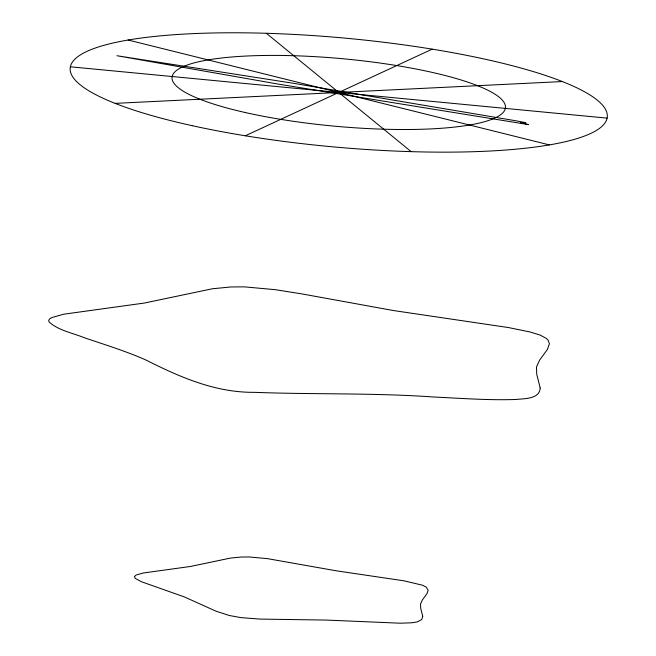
<?xml version="1.0" encoding="UTF-8"?>
<svg xmlns="http://www.w3.org/2000/svg" width="656" height="656" viewBox="0 0 656 656"><rect width="100%" height="100%" fill="white"/><g stroke="black" fill="none" stroke-linecap="round" stroke-linejoin="round"><path stroke-width="0.98" d="M245.311 135.784L432.181 49.143M115.153 103.369L562.34 81.557M70.389 66.797L607.103 118.129M128.133 40.024L549.359 144.902M266.328 33.284L411.164 151.643M422.726 616.279L421.726 619.526L417.47 621.855L412.132 622.774L400.226 623.2L326.434 620.076L260.03 619.084L241.055 617.64L229.297 615.492L216.193 611.253L184.27 596.886L141.409 581.724L135.415 578.469L134.382 576.608L136.128 575.009L143.197 573.008L190.502 566.464L230.42 558.084L241.285 557.026L249.214 556.969L267.304 558.617L336.528 570.843L404.055 580.831L422.694 585.259L426.31 587.194L428.13 590.326L426.949 593.713L422.39 599.928L420.537 603.979L420.685 608.219L422.726 616.279M540.191 387.958C539.691 399.299 524.283 398.495 516.19 399.463C488.482 400.455 460.783 398.258 433.116 396.978C373.567 392.739 313.839 394.617 254.233 392.329C215.57 392.69 179.892 377.175 146.116 360.095C126.009 351.157 104.944 344.72 84.132 337.668C72.398 332.838 58.589 330.64 49.02 321.866L48.716 320.341L49.626 318.923L51.685 317.619L63.739 314.199L144.369 303.047L212.413 288.763L230.928 286.959L244.442 286.861L275.282 289.681L301.53 293.839L393.272 310.518L508.375 327.541L530.032 331.969L540.142 335.085L546.309 338.389L548.072 340.12L549.416 343.719L547.399 349.5L539.626 360.087L536.469 366.991L536.723 374.223L540.191 387.958M528.621 124.624L279.128 84.247L116.891 55.719L292.691 83.181L516.387 120.868L525.792 122.672L520.561 122.574L528.621 124.624M192.134 125.673A269.649 54.678 5.2 0 0 606.939 118.81A269.649 54.678 5.2 0 0 217.169 32.907A269.649 54.678 5.2 0 0 192.134 125.673M245.524 112.586A167.395 33.948 5.2 0 0 505.071 109.347A167.395 33.948 5.2 0 0 265.639 55.457A167.395 33.948 5.2 0 0 245.524 112.586"/></g></svg>
